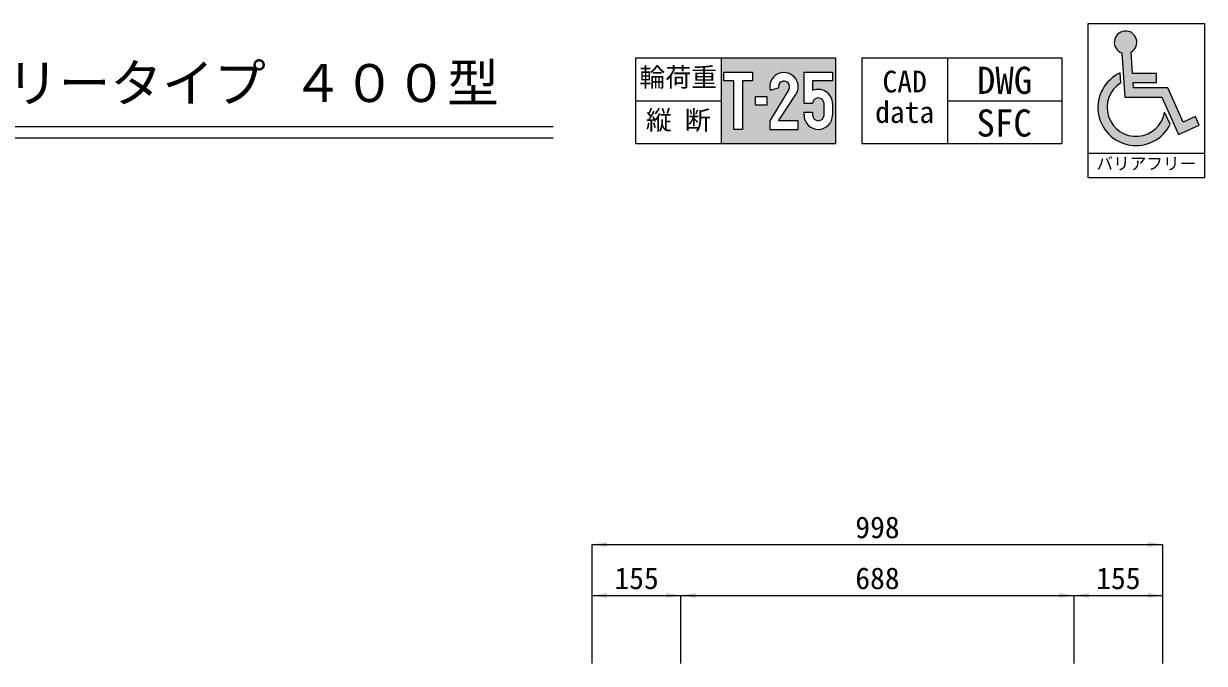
# Model space of a CAD drawing. Units: millimetres at full size. Extents: x 63886 to 97934, y 3628 to 26930.
# Drawn here: x 78001 to 80066, y 9520 to 10640 of the extents above; entities that cross this region are included whole.
import ezdxf
from ezdxf.enums import TextEntityAlignment as Align

# ---------------------------------------------------------------- set-up
doc = ezdxf.new("R2010")
doc.units = ezdxf.units.MM
doc.header["$LTSCALE"] = 30
doc.layers.add('図枠', color=7, linetype='Continuous', lineweight=13)
doc.layers.add('寸法線', color=7, linetype='Continuous', lineweight=9)
doc.styles.add('ＭＳ ゴシック', font='')
doc.styles.get('ＭＳ ゴシック').set_extended_font_data('MS Gothic')

# ---------------------------------------------------------------- blocks, each defined once
blk = doc.blocks.new('filled_arrow')
at = {"color": 0, "linetype": 'Continuous', "lineweight": -2}
blk.add_solid([(7.5, 1.25), (0, 0), (7.5, -1.25)], dxfattribs=at)

msp = doc.modelspace()

# ---------------------------------------------------------------- hatches: boundary and pattern name
at = {"layer": '図枠'}
for points in [[(80021.44, 10446.03), (80057.56, 10462.3), (80050.94, 10476.97), (80029.5, 10467.31), (80002.5, 10527.22), (79942.53, 10527.22), (79941.91, 10536.51), (79982.71, 10536.51), (79982.71, 10552.59), (79940.83, 10552.59), (79938.33, 10590.05, 0.8089), (79926.57, 10626.74, 0.8089), (79922.31, 10588.45), (79927.48, 10511.13), (79992.1, 10511.13)], [(80006.8, 10463.9), (79996.77, 10485.07, -0.5467), (79918.84, 10451, -0.5467), (79920.39, 10536.04), (79919.18, 10553.61, 0.51922), (79899.22, 10446.47, 0.51922)]]:
    msp.add_hatch(color=256, dxfattribs=at).paths.add_polyline_path(points)
h = msp.add_hatch(color=256, dxfattribs=at)
h.paths.add_polyline_path([(79420.97, 10429.77), (79420.97, 10579.77), (79220.97, 10579.77), (79220.97, 10429.77)])
h.paths.add_polyline_path([(79258.47, 10454.77), (79243.47, 10454.77), (79243.47, 10539.77), (79225.97, 10539.77), (79225.97, 10554.77), (79275.97, 10554.77), (79275.97, 10539.77), (79258.47, 10539.77)], flags=16)
h.paths.add_polyline_path([(79305.97, 10469.77), (79339.31, 10524.26, 0.53298), (79332.49, 10539.12, 0.53298), (79321.31, 10527.19), (79306.82, 10523.3, -0.5398), (79334.9, 10553.92, -0.5398), (79351.82, 10515.98), (79321.26, 10469.77), (79355.97, 10469.77), (79355.97, 10454.77), (79305.97, 10454.77)], flags=16)
h.paths.add_polyline_path([(79280.97, 10497.27), (79280.97, 10512.27), (79300.97, 10512.27), (79300.97, 10497.27)], flags=16)
h.paths.add_polyline_path([(79365.97, 10479.77), (79365.97, 10484.77), (79380.97, 10484.77), (79380.97, 10479.77, 1), (79400.97, 10479.77), (79400.97, 10499.77, 1), (79380.97, 10499.77), (79365.97, 10499.77), (79365.97, 10554.77), (79415.97, 10554.77), (79415.97, 10539.77), (79380.97, 10539.77), (79380.97, 10522.69, -0.54057), (79415.97, 10499.77), (79415.97, 10479.77, -0.41421), (79390.97, 10454.77, -0.41421)], flags=16)

# ---------------------------------------------------------------- linework, layer by layer
at = {"layer": '図枠', "lineweight": 20}
for p, q in [((79863.42, 10639.77), (80066.5, 10639.77)), ((79863.42, 10369.78), (79863.42, 10639.77)), ((80066.5, 10639.77), (80066.5, 10369.78)), ((79070.97, 10579.77), (79070.97, 10429.77)), ((79070.97, 10579.77), (79420.97, 10579.77)), ((79220.97, 10579.77), (79220.97, 10429.77)), ((79420.97, 10579.77), (79420.97, 10429.77)), ((79467.19, 10579.77), (79467.19, 10429.77)), ((79467.19, 10579.77), (79817.19, 10579.77)), ((79617.19, 10579.77), (79617.19, 10429.77)), ((79817.19, 10579.77), (79817.19, 10429.77)), ((79920.39, 10536.04), (79919.18, 10553.61)), ((79070.97, 10504.77), (79220.97, 10504.77)), ((79617.19, 10504.77), (79817.19, 10504.77)), ((80006.8, 10463.9), (79996.77, 10485.07)), ((76529.97, 10459.81), (78927.23, 10459.81)), ((76529.97, 10439.81), (78927.23, 10439.81)), ((79070.97, 10429.77), (79420.97, 10429.77)), ((79467.19, 10429.77), (79817.19, 10429.77)), ((80066.5, 10412.29), (79863.42, 10412.29)), ((80066.5, 10369.78), (79863.42, 10369.78))]:
    msp.add_line(p, q, dxfattribs=at)
at = {"layer": '図枠', "lineweight": 5}
for p, q in [((79306.82, 10523.3), (79321.31, 10527.19)), ((79400.97, 10479.77), (79400.97, 10499.77)), ((79415.97, 10499.77), (79415.97, 10479.77)), ((79380.97, 10484.77), (79380.97, 10479.77))]:
    msp.add_line(p, q, dxfattribs=at)
at = {"layer": '図枠', "lineweight": 20}
for points in [[(79922.31, 10588.45), (79927.48, 10511.13), (79992.1, 10511.13), (80021.44, 10446.03), (80057.56, 10462.3), (80051.12, 10476.58)], [(80050.94, 10476.97), (80029.5, 10467.31), (80002.5, 10527.22), (79942.53, 10527.22), (79941.91, 10536.51), (79982.71, 10536.51), (79982.71, 10552.59), (79940.83, 10552.59), (79938.33, 10590.05)]]:
    msp.add_lwpolyline(points, dxfattribs=at)
at = {"layer": '図枠', "lineweight": 5}
for points in [[(79243.47, 10454.77), (79243.47, 10539.77), (79225.97, 10539.77), (79225.97, 10554.77), (79275.97, 10554.77), (79275.97, 10539.77), (79258.47, 10539.77), (79258.47, 10454.77)], [(79280.97, 10512.27), (79300.97, 10512.27), (79300.97, 10497.27), (79280.97, 10497.27)]]:
    msp.add_lwpolyline(points, close=True, dxfattribs=at)
for points in [[(79380.97, 10499.77), (79365.97, 10499.77), (79365.97, 10554.77), (79415.97, 10554.77), (79415.97, 10539.77), (79380.97, 10539.77), (79380.97, 10522.69)], [(79339.31, 10524.26), (79305.97, 10469.77), (79305.97, 10454.77), (79355.97, 10454.77), (79355.97, 10469.77), (79321.26, 10469.77), (79351.82, 10515.98)], [(79365.97, 10479.77), (79365.97, 10484.77), (79380.97, 10484.77)]]:
    msp.add_lwpolyline(points, dxfattribs=at)
at = {"layer": '図枠', "lineweight": 20}
for centre, radius, start, end in [((79928.53, 10607.14), 19.7, 299.82759, 251.58236), ((79946.88, 10493.02), 66.62, 114.56659, 334.07946), ((79946.88, 10493.02), 50.52, 121.62333, 350.9477)]:
    msp.add_arc(centre, radius, start, end, dxfattribs=at)
at = {"layer": '図枠', "lineweight": 5}
for centre, radius, start, end in [((79330.91, 10529.4), 24.85, 327.32155, 194.20268), ((79330.91, 10529.4), 9.85, 328.53575, 192.98848), ((79390.97, 10499.77), 25, 0, 113.57818), ((79390.97, 10499.77), 10, 0, 180), ((79390.97, 10479.77), 25, 180, 0), ((79390.97, 10479.77), 10, 180, 0)]:
    msp.add_arc(centre, radius, start, end, dxfattribs=at)
at = {"layer": '寸法線'}
for p, q in [((78995.52, 9728.4), (79993.52, 9728.4)), ((78995.52, 9520.37), (78995.52, 9728.4)), ((79993.52, 9520.37), (79993.52, 9728.4)), ((78995.52, 9639.3), (79150.52, 9639.3)), ((78995.52, 9520.37), (78995.52, 9639.3)), ((79150.52, 9520.37), (79150.52, 9639.3)), ((79150.52, 9639.3), (79838.52, 9639.3)), ((79150.52, 9520.37), (79150.52, 9639.3)), ((79838.52, 9520.37), (79838.52, 9639.3)), ((79838.52, 9639.3), (79993.52, 9639.3)), ((79838.52, 9520.37), (79838.52, 9639.3)), ((79993.52, 9520.37), (79993.52, 9639.3))]:
    msp.add_line(p, q, dxfattribs=at)

# ---------------------------------------------------------------- block references
at = {"layer": '寸法線', "xscale": 3.47, "yscale": 3.47}
for p in [(78995.52, 9728.4), (78995.52, 9639.3), (79150.52, 9639.3), (79838.52, 9639.3)]:
    msp.add_blockref('filled_arrow', p, dxfattribs=at)
at = {"layer": '寸法線', "xscale": 3.47, "yscale": 3.47, "rotation": 180}
for p in [(79993.52, 9728.4), (79150.52, 9639.3), (79838.52, 9639.3), (79993.52, 9639.3)]:
    msp.add_blockref('filled_arrow', p, dxfattribs=at)

# ---------------------------------------------------------------- texts
at = {"layer": '図枠', "style": 'ＭＳ ゴシック'}
for s, height, p in [('都市型側溝 深型集水桝 バリアフリータイプ ４００型', 66.46, (77721.85, 10535.78)), ('輪荷重', 33.23, (79145.97, 10545.98)), ('縦 断', 33.23, (79145.97, 10470.98))]:
    msp.add_text(s, height=height, dxfattribs=at).set_placement(p, align=Align.MIDDLE_CENTER)
for s, p in [('CAD', (79503.34, 10557.34)), ('data', (79490.39, 10504.01))]:
    msp.add_text(s, height=37.98, dxfattribs=at).set_placement(p, align=Align.TOP_LEFT)
for s, p in [('DWG', (79668.47, 10502.62)), ('SFC', (79667.61, 10427.92))]:
    msp.add_text(s, height=47.47, dxfattribs=at).set_placement(p, align=Align.BOTTOM_LEFT)
msp.add_text('バリアフリー', height=21.33, dxfattribs=at).set_placement((79964.96, 10377.8), align=Align.BOTTOM_CENTER)
at = {"layer": '寸法線', "style": 'ＭＳ ゴシック'}
for s, p in [('998', (79494.52, 9758.4)), ('155', (79073.02, 9669.3)), ('688', (79494.52, 9669.3)), ('155', (79916.02, 9669.3))]:
    msp.add_text(s, height=37.98, dxfattribs=at).set_placement(p, align=Align.MIDDLE_CENTER)

doc.saveas('drawing.dxf')
